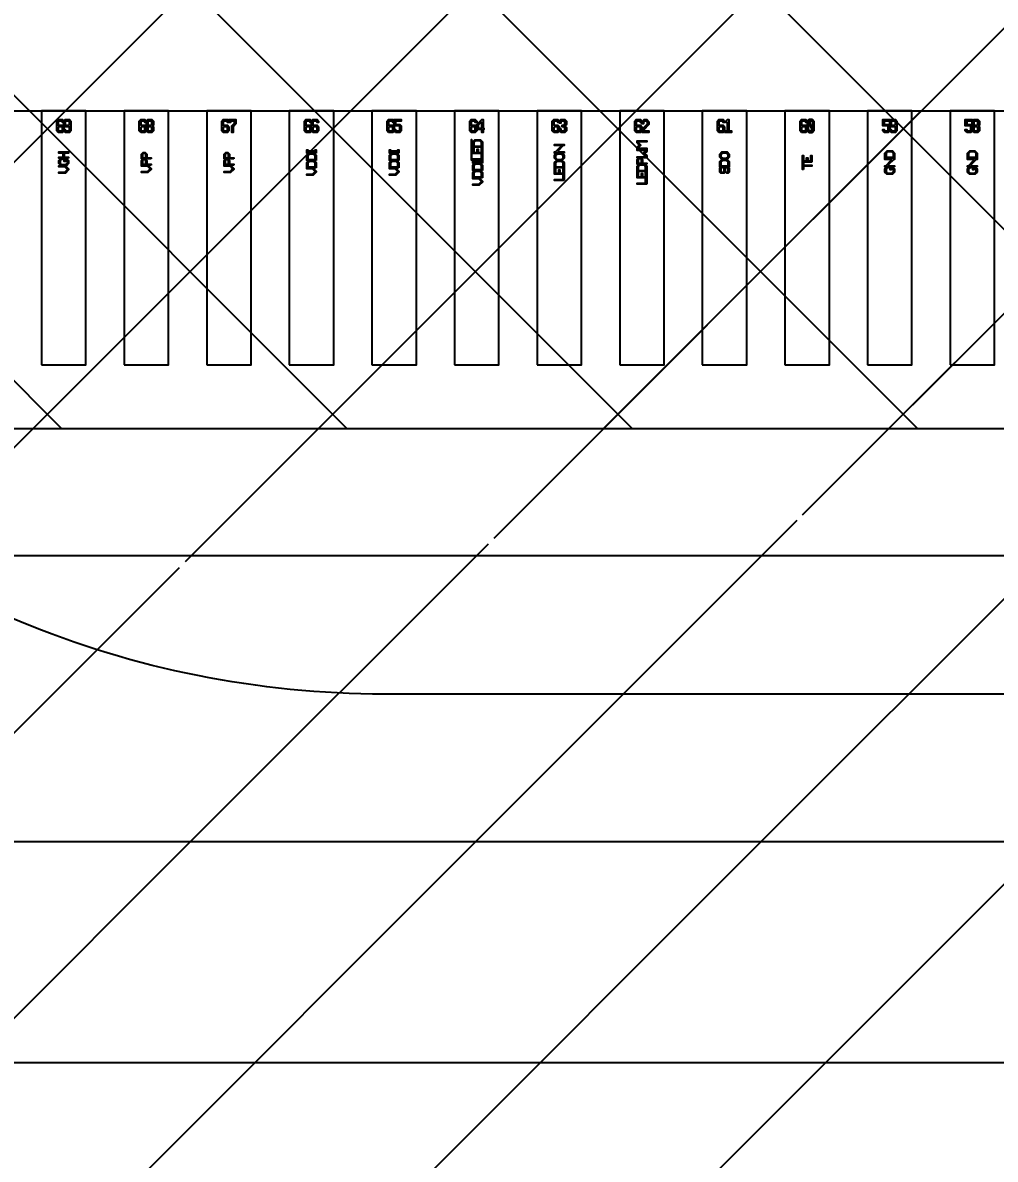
# Model space of a CAD drawing. Header units: inches. Extents: x 4290 to 4597, y -1782 to -1574.
# Drawn here: x 4379.317 to 4380.848, y -1674.746 to -1672.957 of the extents above; entities that cross this region are included whole.
import ezdxf

# ---------------------------------------------------------------- set-up
doc = ezdxf.new("R2010")
doc.units = ezdxf.units.IN
doc.header["$LTSCALE"] = 0.2
doc.header["$MEASUREMENT"] = 0
doc.layers.add('dim', color=82, linetype='Continuous', lineweight=9)
for name, color, linetype in [('DWG', 7, 'Continuous'), ('FPC', 5, 'Continuous'), ('LAYOUT.drawing', 7, 'Continuous'), ('OUTLINE.drawing', 5, 'Continuous')]:
    doc.layers.add(name, color=color, linetype=linetype)
doc.styles.add('宋体', font='')
doc.styles.add('样式 1', font='', dxfattribs={"width": 0.75})
doc.styles.get('宋体').set_extended_font_data('SimSun')
doc.styles.get('样式 1').set_extended_font_data('SimSun')
doc.dimstyles.new('ISO-25$0', dxfattribs={"dimscale": 0, "dimtxt": 1, "dimasz": 0.6, "dimexe": 0.5, "dimexo": 0.3, "dimgap": 0.2, "dimtad": 1, "dimrnd": 0.0005, "dimdsep": 46, "dimtxsty": '样式 1', "dimcen": 2.5, "dimclrd": 3, "dimclre": 3, "dimclrt": 3, "dimazin": 0, "dimtfac": 1, "dimtmove": 0, "dimatfit": 3, "dimfxl": 1, "dimlwd": 9, "dimlwe": 9, "dimarcsym": 0})
doc.dimstyles.new('STANDARD$0', dxfattribs={"dimtxt": 2, "dimasz": 2, "dimexe": 0.2, "dimexo": 0.2, "dimgap": 1, "dimtad": 1, "dimdec": 1, "dimzin": 0, "dimdsep": 46, "dimtxsty": 'Standard', "dimcen": 0, "dimclrd": 256, "dimclre": 256, "dimclrt": 7, "dimadec": 0, "dimazin": 0, "dimtfac": 1, "dimtdec": 1, "dimtofl": 0, "dimtmove": 0, "dimatfit": 0, "dimfxl": 1, "dimtolj": 1, "dimtzin": 0, "dimarcsym": 0})
pattern_1 = [(45, (3053.4208, -2100.58467), (-0.2245064, 0.2245064), [])]

# ---------------------------------------------------------------- blocks, each defined once
blk = doc.blocks.new('*D54')
at = {"layer": 'Defpoints', "color": 0, "transparency": 16777216}
for p in [(4361.4878, -1633.5805), (4387.1421, -1633.5805), (4384.0112, -1676.2605)]:
    blk.add_point(p, dxfattribs=at)
at = {"layer": 'dim', "color": 7, "lineweight": -2, "transparency": 16777216}
for p, q in [((4386.9921, -1633.5805), (4361.4878, -1633.5805)), ((4361.4878, -1674.9605), (4361.4878, -1634.8805)), ((4383.8612, -1676.2605), (4361.4878, -1676.2605))]:
    blk.add_line(p, q, dxfattribs=at)
at = {"layer": 'dim', "color": 7, "transparency": 16777216}
for points in [[(4361.2711, -1634.8805), (4361.7045, -1634.8805), (4361.4878, -1633.5805)], [(4361.2711, -1674.9605), (4361.7045, -1674.9605), (4361.4878, -1676.2605)]]:
    blk.add_solid(points, dxfattribs=at)
at = {"layer": 'dim', "color": 7, "transparency": 16777216, "insert": (4360.5842, -1654.9205), "char_height": 1.3, "attachment_point": 5, "rotation": 90, "style": '宋体'}
blk.add_mtext('\\A1;LENS OD 42.68', dxfattribs=at)
blk = doc.blocks.new('*D58')
at = {"layer": 'Defpoints', "color": 0, "transparency": 16777216}
for p in [(4371.3567, -1656.5888), (4382.4042, -1687.0106), (4371.3567, -1693.1817)]:
    blk.add_point(p, dxfattribs=at)
at = {"layer": 'dim', "color": 3, "lineweight": 9, "transparency": 16777216}
for p, q in [((4371.3567, -1656.8888), (4371.3567, -1693.6817)), ((4382.4042, -1687.3106), (4382.4042, -1693.6817)), ((4381.8042, -1693.1817), (4371.9567, -1693.1817))]:
    blk.add_line(p, q, dxfattribs=at)
at = {"layer": 'dim', "color": 3, "transparency": 16777216}
for points in [[(4371.9567, -1693.0817), (4371.9567, -1693.2817), (4371.3567, -1693.1817)], [(4381.8042, -1693.0817), (4381.8042, -1693.2817), (4382.4042, -1693.1817)]]:
    blk.add_solid(points, dxfattribs=at)
at = {"layer": 'dim', "color": 3, "transparency": 16777216, "insert": (4376.8804, -1692.4426), "char_height": 1, "attachment_point": 5, "style": '样式 1'}
blk.add_mtext('11.05±0.5', dxfattribs=at)
blk = doc.blocks.new('fpc_pad')
at = {"layer": 'OUTLINE.drawing'}
blk.add_lwpolyline([(-0.035, -0.2), (0.035, -0.2), (0.035, 0.2), (-0.035, 0.2), (-0.035, -0.2)], close=True, dxfattribs=at)
blk = doc.blocks.new('fpc_label')
at = {"layer": 'LAYOUT.drawing'}
for points in [[(-2.80249, 0.05103), (-2.80249, 0.08269), (-2.80399, 0.08269), (-2.80399, 0.05103), (-2.80249, 0.05103)], [(-2.78599, 0.07104), (-2.80099, 0.07104), (-2.80099, 0.07937), (-2.79766, 0.0827), (-2.78932, 0.0827), (-2.78599, 0.07937), (-2.78599, 0.07271), (-2.78766, 0.07271), (-2.78766, 0.07854), (-2.79016, 0.08103), (-2.79682, 0.08103), (-2.79933, 0.07854), (-2.79933, 0.07271), (-2.78599, 0.07271), (-2.78599, 0.07104)], [(-2.65749, 0.06187), (-2.67249, 0.06187), (-2.67249, 0.06354), (-2.67125, 0.06354), (-2.66249, 0.07228), (-2.66249, 0.07354), (-2.67249, 0.07354), (-2.67249, 0.07521), (-2.65749, 0.07521), (-2.65749, 0.07354), (-2.65874, 0.07354), (-2.66708, 0.0652), (-2.66708, 0.06354), (-2.65749, 0.06354), (-2.65749, 0.06187)], [(-2.52749, 0.06772), (-2.54249, 0.06772), (-2.54249, 0.07105), (-2.53916, 0.07438), (-2.54249, 0.07772), (-2.54249, 0.08105), (-2.52749, 0.08105), (-2.52749, 0.07939), (-2.54083, 0.07939), (-2.54083, 0.07855), (-2.53666, 0.07438), (-2.54083, 0.07022), (-2.54083, 0.06938), (-2.52749, 0.06938), (-2.52749, 0.06772)], [(-3.43749, 0.05353), (-3.45249, 0.05353), (-3.45249, 0.0552), (-3.44583, 0.0552), (-3.44583, 0.06187), (-3.45249, 0.06187), (-3.45249, 0.06354), (-3.43749, 0.06354), (-3.43749, 0.06187), (-3.44415, 0.06187), (-3.44415, 0.0552), (-3.43749, 0.0552), (-3.43749, 0.05353)], [(-3.30749, 0.05271), (-3.32249, 0.05271), (-3.32249, 0.06021), (-3.31999, 0.06272), (-3.31832, 0.06272), (-3.31832, 0.06105), (-3.31958, 0.06105), (-3.32083, 0.05979), (-3.32083, 0.05438), (-3.31583, 0.05438), (-3.31583, 0.05979), (-3.31708, 0.06105), (-3.31832, 0.06105), (-3.31832, 0.06272), (-3.31666, 0.06272), (-3.31415, 0.06021), (-3.31415, 0.05438), (-3.30749, 0.05438), (-3.30749, 0.05271)], [(-3.17749, 0.05271), (-3.19249, 0.05271), (-3.19249, 0.06021), (-3.18999, 0.06272), (-3.18832, 0.06272), (-3.18832, 0.06105), (-3.18958, 0.06105), (-3.19083, 0.05979), (-3.19083, 0.05438), (-3.18583, 0.05438), (-3.18583, 0.05979), (-3.18708, 0.06105), (-3.18832, 0.06105), (-3.18832, 0.06272), (-3.18666, 0.06272), (-3.18415, 0.06021), (-3.18415, 0.05438), (-3.17749, 0.05438), (-3.17749, 0.05271)], [(-3.04749, 0.06187), (-3.04916, 0.06187), (-3.04916, 0.06353), (-3.06083, 0.06353), (-3.06083, 0.06187), (-3.06249, 0.06187), (-3.06249, 0.06686), (-3.06083, 0.06686), (-3.06083, 0.0652), (-3.04916, 0.0652), (-3.04916, 0.06686), (-3.04749, 0.06686), (-3.04749, 0.06187)], [(-3.04749, 0.05021), (-3.06249, 0.05021), (-3.06249, 0.05854), (-3.05916, 0.06187), (-3.05082, 0.06187), (-3.04749, 0.05854), (-3.04749, 0.05188), (-3.04916, 0.05188), (-3.04916, 0.05771), (-3.05166, 0.0602), (-3.05832, 0.0602), (-3.06083, 0.05771), (-3.06083, 0.05188), (-3.04749, 0.05188), (-3.04749, 0.05021)], [(-2.91749, 0.06187), (-2.91916, 0.06187), (-2.91916, 0.06353), (-2.93083, 0.06353), (-2.93083, 0.06187), (-2.93249, 0.06187), (-2.93249, 0.06686), (-2.93083, 0.06686), (-2.93083, 0.0652), (-2.91916, 0.0652), (-2.91916, 0.06686), (-2.91749, 0.06686), (-2.91749, 0.06187)], [(-2.91749, 0.05021), (-2.93249, 0.05021), (-2.93249, 0.05854), (-2.92916, 0.06187), (-2.92082, 0.06187), (-2.91749, 0.05854), (-2.91749, 0.05188), (-2.91916, 0.05188), (-2.91916, 0.05771), (-2.92166, 0.0602), (-2.92832, 0.0602), (-2.93083, 0.05771), (-2.93083, 0.05188), (-2.91749, 0.05188), (-2.91749, 0.05021)], [(-2.78599, 0.06104), (-2.80099, 0.06104), (-2.80099, 0.07104), (-2.79933, 0.07104), (-2.79933, 0.0627), (-2.79433, 0.0627), (-2.79433, 0.06771), (-2.79265, 0.06771), (-2.79265, 0.0627), (-2.78766, 0.0627), (-2.78766, 0.07104), (-2.78599, 0.07104), (-2.78599, 0.06104)], [(-2.78599, 0.05103), (-2.80099, 0.05103), (-2.80099, 0.0527), (-2.78766, 0.0527), (-2.78766, 0.06104), (-2.78599, 0.06104), (-2.78599, 0.05103)], [(-2.65749, 0.05355), (-2.66082, 0.05022), (-2.66583, 0.05022), (-2.66583, 0.05188), (-2.66166, 0.05188), (-2.65916, 0.05437), (-2.65916, 0.05772), (-2.66166, 0.06021), (-2.66832, 0.06021), (-2.67083, 0.05772), (-2.67083, 0.05437), (-2.66832, 0.05188), (-2.66583, 0.05188), (-2.66583, 0.05022), (-2.66916, 0.05022), (-2.67249, 0.05355), (-2.67249, 0.05854), (-2.66916, 0.06187), (-2.66082, 0.06187), (-2.65749, 0.05854), (-2.65749, 0.05355)], [(-2.52749, 0.05438), (-2.54249, 0.05438), (-2.54249, 0.05605), (-2.52916, 0.05605), (-2.52916, 0.05689), (-2.53333, 0.06104), (-2.52916, 0.06521), (-2.52916, 0.06605), (-2.54249, 0.06605), (-2.54249, 0.06772), (-2.52749, 0.06772), (-2.52749, 0.06439), (-2.53082, 0.06104), (-2.52749, 0.05771), (-2.52749, 0.05438)], [(-2.52749, 0.04438), (-2.54249, 0.04438), (-2.54249, 0.05188), (-2.53999, 0.05438), (-2.53832, 0.05438), (-2.53832, 0.05272), (-2.53958, 0.05272), (-2.54083, 0.05146), (-2.54083, 0.04604), (-2.53583, 0.04604), (-2.53583, 0.05146), (-2.53708, 0.05272), (-2.53832, 0.05272), (-2.53832, 0.05438), (-2.53666, 0.05438), (-2.53415, 0.05188), (-2.53415, 0.04604), (-2.52749, 0.04604), (-2.52749, 0.04438)], [(-2.39749, 0.05521), (-2.40082, 0.05188), (-2.40583, 0.05188), (-2.40583, 0.05355), (-2.40166, 0.05355), (-2.39916, 0.05604), (-2.39916, 0.05938), (-2.40166, 0.06187), (-2.40832, 0.06187), (-2.41083, 0.05938), (-2.41083, 0.05604), (-2.40832, 0.05355), (-2.40583, 0.05355), (-2.40583, 0.05188), (-2.40916, 0.05188), (-2.41249, 0.05521), (-2.41249, 0.06021), (-2.40916, 0.06354), (-2.40082, 0.06354), (-2.39749, 0.06021), (-2.39749, 0.05521)], [(-2.26749, 0.04771), (-2.28249, 0.04771), (-2.28249, 0.05771), (-2.28083, 0.05771), (-2.28083, 0.04937), (-2.27583, 0.04937), (-2.27583, 0.05438), (-2.27415, 0.05438), (-2.27415, 0.04937), (-2.26916, 0.04937), (-2.26916, 0.05771), (-2.26749, 0.05771), (-2.26749, 0.04771)], [(-2.13749, 0.05355), (-2.15249, 0.05355), (-2.15249, 0.06188), (-2.14916, 0.06521), (-2.14082, 0.06521), (-2.13749, 0.06188), (-2.13749, 0.05522), (-2.13916, 0.05522), (-2.13916, 0.06105), (-2.14166, 0.06354), (-2.14832, 0.06354), (-2.15083, 0.06105), (-2.15083, 0.05522), (-2.13749, 0.05522), (-2.13749, 0.05355)], [(-2.00749, 0.05355), (-2.02249, 0.05355), (-2.02249, 0.06188), (-2.01916, 0.06521), (-2.01082, 0.06521), (-2.00749, 0.06188), (-2.00749, 0.05522), (-2.00916, 0.05522), (-2.00916, 0.06105), (-2.01166, 0.06354), (-2.01832, 0.06354), (-2.02083, 0.06105), (-2.02083, 0.05522), (-2.00749, 0.05522), (-2.00749, 0.05355)], [(-3.43749, 0.04521), (-3.44082, 0.04188), (-3.44916, 0.04188), (-3.45249, 0.04521), (-3.45249, 0.0502), (-3.44916, 0.05353), (-3.4475, 0.05353), (-3.4475, 0.05187), (-3.44832, 0.05187), (-3.45083, 0.04938), (-3.45083, 0.04603), (-3.44832, 0.04354), (-3.44166, 0.04354), (-3.43916, 0.04603), (-3.43916, 0.04938), (-3.44166, 0.05187), (-3.44249, 0.05187), (-3.44249, 0.04854), (-3.44415, 0.04854), (-3.44415, 0.05353), (-3.44082, 0.05353), (-3.43749, 0.0502), (-3.43749, 0.04521)], [(-3.43749, 0.03522), (-3.44249, 0.03022), (-3.45249, 0.03022), (-3.45249, 0.03189), (-3.44333, 0.03189), (-3.43916, 0.03604), (-3.44333, 0.04021), (-3.45249, 0.04021), (-3.45249, 0.04188), (-3.44249, 0.04188), (-3.43749, 0.03688), (-3.43749, 0.03522)], [(-3.30749, 0.04271), (-3.32249, 0.04271), (-3.32249, 0.05021), (-3.31999, 0.05271), (-3.31832, 0.05271), (-3.31832, 0.05105), (-3.31958, 0.05105), (-3.32083, 0.04979), (-3.32083, 0.04437), (-3.31583, 0.04437), (-3.31583, 0.04979), (-3.31708, 0.05105), (-3.31832, 0.05105), (-3.31832, 0.05271), (-3.31666, 0.05271), (-3.31415, 0.05021), (-3.31415, 0.04437), (-3.30749, 0.04437), (-3.30749, 0.04271)], [(-3.30749, 0.03605), (-3.31249, 0.03105), (-3.32249, 0.03105), (-3.32249, 0.03272), (-3.31333, 0.03272), (-3.30916, 0.03687), (-3.31333, 0.04104), (-3.32249, 0.04104), (-3.32249, 0.04271), (-3.31249, 0.04271), (-3.30749, 0.03771), (-3.30749, 0.03605)], [(-3.17749, 0.04271), (-3.19249, 0.04271), (-3.19249, 0.05021), (-3.18999, 0.05271), (-3.18832, 0.05271), (-3.18832, 0.05105), (-3.18958, 0.05105), (-3.19083, 0.04979), (-3.19083, 0.04437), (-3.18583, 0.04437), (-3.18583, 0.04979), (-3.18708, 0.05105), (-3.18832, 0.05105), (-3.18832, 0.05271), (-3.18666, 0.05271), (-3.18415, 0.05021), (-3.18415, 0.04437), (-3.17749, 0.04437), (-3.17749, 0.04271)], [(-3.17749, 0.03605), (-3.18249, 0.03105), (-3.19249, 0.03105), (-3.19249, 0.03272), (-3.18333, 0.03272), (-3.17916, 0.03687), (-3.18333, 0.04104), (-3.19249, 0.04104), (-3.19249, 0.04271), (-3.18249, 0.04271), (-3.17749, 0.03771), (-3.17749, 0.03605)], [(-3.04749, 0.03856), (-3.06249, 0.03856), (-3.06249, 0.04688), (-3.05916, 0.05021), (-3.05082, 0.05021), (-3.04749, 0.04688), (-3.04749, 0.04022), (-3.04916, 0.04022), (-3.04916, 0.04606), (-3.05166, 0.04855), (-3.05832, 0.04855), (-3.06083, 0.04606), (-3.06083, 0.04022), (-3.04749, 0.04022), (-3.04749, 0.03856)], [(-3.04749, 0.0319), (-3.05249, 0.0269), (-3.06249, 0.0269), (-3.06249, 0.02857), (-3.05333, 0.02857), (-3.04916, 0.03272), (-3.05333, 0.03689), (-3.06249, 0.03689), (-3.06249, 0.03856), (-3.05249, 0.03856), (-3.04749, 0.03356), (-3.04749, 0.0319)], [(-2.91749, 0.03856), (-2.93249, 0.03856), (-2.93249, 0.04688), (-2.92916, 0.05021), (-2.92082, 0.05021), (-2.91749, 0.04688), (-2.91749, 0.04022), (-2.91916, 0.04022), (-2.91916, 0.04606), (-2.92166, 0.04855), (-2.92832, 0.04855), (-2.93083, 0.04606), (-2.93083, 0.04022), (-2.91749, 0.04022), (-2.91749, 0.03856)], [(-2.91749, 0.0319), (-2.92249, 0.0269), (-2.93249, 0.0269), (-2.93249, 0.02857), (-2.92333, 0.02857), (-2.91916, 0.03272), (-2.92333, 0.03689), (-2.93249, 0.03689), (-2.93249, 0.03856), (-2.92249, 0.03856), (-2.91749, 0.03356), (-2.91749, 0.0319)], [(-2.78599, 0.04604), (-2.78766, 0.04604), (-2.78766, 0.0477), (-2.79933, 0.0477), (-2.79933, 0.04604), (-2.80099, 0.04604), (-2.80099, 0.05103), (-2.79933, 0.05103), (-2.79933, 0.04937), (-2.78766, 0.04937), (-2.78766, 0.05103), (-2.78599, 0.05103), (-2.78599, 0.04604)], [(-2.78599, 0.03438), (-2.80099, 0.03438), (-2.80099, 0.04271), (-2.79766, 0.04604), (-2.78932, 0.04604), (-2.78599, 0.04271), (-2.78599, 0.03605), (-2.78766, 0.03605), (-2.78766, 0.04188), (-2.79016, 0.04437), (-2.79682, 0.04437), (-2.79933, 0.04188), (-2.79933, 0.03605), (-2.78599, 0.03605), (-2.78599, 0.03438)], [(-2.65749, 0.03856), (-2.67249, 0.03856), (-2.67249, 0.04689), (-2.66916, 0.05022), (-2.66082, 0.05022), (-2.65749, 0.04689), (-2.65749, 0.04023), (-2.65916, 0.04023), (-2.65916, 0.04606), (-2.66166, 0.04855), (-2.66832, 0.04855), (-2.67083, 0.04606), (-2.67083, 0.04023), (-2.65749, 0.04023), (-2.65749, 0.03856)], [(-2.65749, 0.02856), (-2.67249, 0.02856), (-2.67249, 0.03856), (-2.67083, 0.03856), (-2.67083, 0.03022), (-2.66583, 0.03022), (-2.66583, 0.03523), (-2.66415, 0.03523), (-2.66415, 0.03022), (-2.65916, 0.03022), (-2.65916, 0.03856), (-2.65749, 0.03856), (-2.65749, 0.02856)], [(-2.52749, 0.03272), (-2.54249, 0.03272), (-2.54249, 0.04105), (-2.53916, 0.04438), (-2.53082, 0.04438), (-2.52749, 0.04105), (-2.52749, 0.03439), (-2.52916, 0.03439), (-2.52916, 0.04022), (-2.53166, 0.04271), (-2.53832, 0.04271), (-2.54083, 0.04022), (-2.54083, 0.03439), (-2.52749, 0.03439), (-2.52749, 0.03272)], [(-2.39749, 0.04023), (-2.41249, 0.04023), (-2.41249, 0.04855), (-2.40916, 0.05188), (-2.40082, 0.05188), (-2.39749, 0.04855), (-2.39749, 0.04189), (-2.39916, 0.04189), (-2.39916, 0.04773), (-2.40166, 0.05022), (-2.40832, 0.05022), (-2.41083, 0.04773), (-2.41083, 0.04189), (-2.39749, 0.04189), (-2.39749, 0.04023)], [(-2.39749, 0.03189), (-2.39916, 0.03022), (-2.40124, 0.03022), (-2.40124, 0.03189), (-2.4, 0.03189), (-2.39916, 0.03273), (-2.39916, 0.03772), (-2.4, 0.03856), (-2.40333, 0.03856), (-2.40415, 0.03772), (-2.40415, 0.03189), (-2.40583, 0.03022), (-2.41083, 0.03022), (-2.41249, 0.03189), (-2.41249, 0.03856), (-2.41083, 0.04023), (-2.40874, 0.04023), (-2.40874, 0.03856), (-2.40999, 0.03856), (-2.41083, 0.03772), (-2.41083, 0.03273), (-2.40999, 0.03189), (-2.40666, 0.03189), (-2.40583, 0.03273), (-2.40583, 0.03856), (-2.40415, 0.04023), (-2.39916, 0.04023), (-2.39749, 0.03856), (-2.39749, 0.03189)], [(-2.28083, 0.03605), (-2.28249, 0.03605), (-2.28249, 0.04771), (-2.28083, 0.04771), (-2.28083, 0.04271), (-2.26749, 0.04271), (-2.26749, 0.04105), (-2.28083, 0.04105), (-2.28083, 0.03605)], [(-2.13749, 0.04022), (-2.15249, 0.04022), (-2.15249, 0.04188), (-2.15125, 0.04188), (-2.14249, 0.05063), (-2.14249, 0.05189), (-2.15249, 0.05189), (-2.15249, 0.05355), (-2.13749, 0.05355), (-2.13749, 0.05189), (-2.13874, 0.05189), (-2.14708, 0.04355), (-2.14708, 0.04188), (-2.13749, 0.04188), (-2.13749, 0.04022)], [(-2.13749, 0.03189), (-2.14082, 0.02856), (-2.14916, 0.02856), (-2.15249, 0.03189), (-2.15249, 0.03689), (-2.14916, 0.04022), (-2.1475, 0.04022), (-2.1475, 0.03855), (-2.14832, 0.03855), (-2.15083, 0.03606), (-2.15083, 0.03272), (-2.14832, 0.03023), (-2.14166, 0.03023), (-2.13916, 0.03272), (-2.13916, 0.03606), (-2.14166, 0.03855), (-2.14249, 0.03855), (-2.14249, 0.03522), (-2.14415, 0.03522), (-2.14415, 0.04022), (-2.14082, 0.04022), (-2.13749, 0.03689), (-2.13749, 0.03189)], [(-2.00749, 0.04022), (-2.02249, 0.04022), (-2.02249, 0.04188), (-2.02125, 0.04188), (-2.01249, 0.05063), (-2.01249, 0.05189), (-2.02249, 0.05189), (-2.02249, 0.05355), (-2.00749, 0.05355), (-2.00749, 0.05189), (-2.00874, 0.05189), (-2.01708, 0.04355), (-2.01708, 0.04188), (-2.00749, 0.04188), (-2.00749, 0.04022)], [(-2.00749, 0.03189), (-2.01082, 0.02856), (-2.01916, 0.02856), (-2.02249, 0.03189), (-2.02249, 0.03689), (-2.01916, 0.04022), (-2.0175, 0.04022), (-2.0175, 0.03855), (-2.01832, 0.03855), (-2.02083, 0.03606), (-2.02083, 0.03272), (-2.01832, 0.03023), (-2.01166, 0.03023), (-2.00916, 0.03272), (-2.00916, 0.03606), (-2.01166, 0.03855), (-2.01249, 0.03855), (-2.01249, 0.03522), (-2.01415, 0.03522), (-2.01415, 0.04022), (-2.01082, 0.04022), (-2.00749, 0.03689), (-2.00749, 0.03189)], [(-2.78599, 0.02273), (-2.80099, 0.02273), (-2.80099, 0.03105), (-2.79766, 0.03438), (-2.78932, 0.03438), (-2.78599, 0.03105), (-2.78599, 0.02439), (-2.78766, 0.02439), (-2.78766, 0.03023), (-2.79016, 0.03272), (-2.79682, 0.03272), (-2.79933, 0.03023), (-2.79933, 0.02439), (-2.78599, 0.02439), (-2.78599, 0.02273)], [(-2.78599, 0.01607), (-2.79099, 0.01107), (-2.80099, 0.01107), (-2.80099, 0.01274), (-2.79183, 0.01274), (-2.78766, 0.01689), (-2.79183, 0.02106), (-2.80099, 0.02106), (-2.80099, 0.02273), (-2.79099, 0.02273), (-2.78599, 0.01773), (-2.78599, 0.01607)], [(-2.65749, 0.01855), (-2.67249, 0.01855), (-2.67249, 0.02022), (-2.65916, 0.02022), (-2.65916, 0.02856), (-2.65749, 0.02856), (-2.65749, 0.01855)], [(-2.52749, 0.02272), (-2.54249, 0.02272), (-2.54249, 0.03272), (-2.54083, 0.03272), (-2.54083, 0.02438), (-2.53583, 0.02438), (-2.53583, 0.02939), (-2.53415, 0.02939), (-2.53415, 0.02438), (-2.52916, 0.02438), (-2.52916, 0.03272), (-2.52749, 0.03272), (-2.52749, 0.02272)], [(-2.52749, 0.01271), (-2.54249, 0.01271), (-2.54249, 0.01438), (-2.52916, 0.01438), (-2.52916, 0.02272), (-2.52749, 0.02272), (-2.52749, 0.01271)]]:
    blk.add_lwpolyline(points, close=True, dxfattribs=at)
blk = doc.blocks.new('fpc_label_num')
at = {"layer": 'LAYOUT.drawing'}
for points in [[(-3.45108, -0.00283), (-3.4533, -0.00061), (-3.4533, 0.01495), (-3.45108, 0.01717), (-3.44442, 0.01717), (-3.4422, 0.01495), (-3.4422, 0.01273), (-3.44442, 0.01273), (-3.44442, 0.01383), (-3.44552, 0.01495), (-3.44998, 0.01495), (-3.45108, 0.01383), (-3.45108, 0.00829), (-3.44442, 0.00829), (-3.4422, 0.00605), (-3.4422, 0.00273), (-3.44442, 0.00273), (-3.44442, 0.00495), (-3.44552, 0.00605), (-3.44998, 0.00605), (-3.45108, 0.00495), (-3.45108, 0.00051), (-3.44998, -0.00061), (-3.44552, -0.00061), (-3.44442, 0.00051), (-3.44442, 0.00273), (-3.4422, 0.00273), (-3.4422, -0.00061), (-3.44442, -0.00283), (-3.45108, -0.00283)], [(-3.43998, -0.00283), (-3.4422, -0.00061), (-3.4422, 0.00161), (-3.43998, 0.00161), (-3.43998, 0.00051), (-3.43888, -0.00061), (-3.43442, -0.00061), (-3.43332, 0.00051), (-3.43332, 0.00605), (-3.43998, 0.00605), (-3.4422, 0.00829), (-3.4422, 0.01273), (-3.43998, 0.01273), (-3.43998, 0.00939), (-3.43888, 0.00829), (-3.43442, 0.00829), (-3.43332, 0.00939), (-3.43332, 0.01383), (-3.43442, 0.01495), (-3.43888, 0.01495), (-3.43998, 0.01383), (-3.43998, 0.01273), (-3.4422, 0.01273), (-3.4422, 0.01495), (-3.43998, 0.01717), (-3.43332, 0.01717), (-3.4311, 0.01495), (-3.4311, -0.00061), (-3.43332, -0.00283), (-3.43998, -0.00283)], [(-3.32108, -0.00283), (-3.3233, -0.00061), (-3.3233, 0.01495), (-3.32108, 0.01717), (-3.31442, 0.01717), (-3.3122, 0.01495), (-3.3122, 0.01273), (-3.31442, 0.01273), (-3.31442, 0.01383), (-3.31552, 0.01495), (-3.31998, 0.01495), (-3.32108, 0.01383), (-3.32108, 0.00829), (-3.31442, 0.00829), (-3.3122, 0.00605), (-3.3122, 0.00273), (-3.31442, 0.00273), (-3.31442, 0.00495), (-3.31552, 0.00605), (-3.31998, 0.00605), (-3.32108, 0.00495), (-3.32108, 0.00051), (-3.31998, -0.00061), (-3.31552, -0.00061), (-3.31442, 0.00051), (-3.31442, 0.00273), (-3.3122, 0.00273), (-3.3122, -0.00061), (-3.31442, -0.00283), (-3.32108, -0.00283)], [(-3.30998, -0.00283), (-3.3122, -0.00061), (-3.3122, 0.00605), (-3.3111, 0.00717), (-3.3122, 0.00829), (-3.3122, 0.01495), (-3.30998, 0.01717), (-3.30332, 0.01717), (-3.3011, 0.01495), (-3.3011, 0.01161), (-3.30332, 0.01161), (-3.30332, 0.01383), (-3.30442, 0.01495), (-3.30888, 0.01495), (-3.30998, 0.01383), (-3.30998, 0.00939), (-3.30888, 0.00829), (-3.30442, 0.00829), (-3.30332, 0.00939), (-3.30332, 0.01161), (-3.3011, 0.01161), (-3.3011, 0.00829), (-3.3022, 0.00717), (-3.3011, 0.00605), (-3.3011, 0.00273), (-3.30332, 0.00273), (-3.30332, 0.00495), (-3.30442, 0.00605), (-3.30888, 0.00605), (-3.30998, 0.00495), (-3.30998, 0.00051), (-3.30888, -0.00061), (-3.30442, -0.00061), (-3.30332, 0.00051), (-3.30332, 0.00273), (-3.3011, 0.00273), (-3.3011, -0.00061), (-3.30332, -0.00283), (-3.30998, -0.00283)], [(-3.19108, -0.00283), (-3.1933, -0.00061), (-3.1933, 0.01495), (-3.19108, 0.01717), (-3.18442, 0.01717), (-3.1822, 0.01495), (-3.1822, 0.01273), (-3.18442, 0.01273), (-3.18442, 0.01383), (-3.18552, 0.01495), (-3.18998, 0.01495), (-3.19108, 0.01383), (-3.19108, 0.00829), (-3.18442, 0.00829), (-3.1822, 0.00605), (-3.1822, 0.00273), (-3.18442, 0.00273), (-3.18442, 0.00495), (-3.18552, 0.00605), (-3.18998, 0.00605), (-3.19108, 0.00495), (-3.19108, 0.00051), (-3.18998, -0.00061), (-3.18552, -0.00061), (-3.18442, 0.00051), (-3.18442, 0.00273), (-3.1822, 0.00273), (-3.1822, -0.00061), (-3.18442, -0.00283), (-3.19108, -0.00283)], [(-3.1822, 0.01273), (-3.1822, 0.01717), (-3.1711, 0.01717), (-3.1711, 0.01051), (-3.17554, 0.00605), (-3.17554, -0.00283), (-3.17776, -0.00283), (-3.17776, 0.00717), (-3.17332, 0.01161), (-3.17332, 0.01495), (-3.17998, 0.01495), (-3.17998, 0.01273), (-3.1822, 0.01273)], [(-3.06108, -0.00283), (-3.0633, -0.00061), (-3.0633, 0.01495), (-3.06108, 0.01717), (-3.05442, 0.01717), (-3.0522, 0.01495), (-3.0522, 0.01273), (-3.05442, 0.01273), (-3.05442, 0.01383), (-3.05552, 0.01495), (-3.05998, 0.01495), (-3.06108, 0.01383), (-3.06108, 0.00829), (-3.05442, 0.00829), (-3.0522, 0.00605), (-3.0522, 0.00273), (-3.05442, 0.00273), (-3.05442, 0.00495), (-3.05552, 0.00605), (-3.05998, 0.00605), (-3.06108, 0.00495), (-3.06108, 0.00051), (-3.05998, -0.00061), (-3.05552, -0.00061), (-3.05442, 0.00051), (-3.05442, 0.00273), (-3.0522, 0.00273), (-3.0522, -0.00061), (-3.05442, -0.00283), (-3.06108, -0.00283)], [(-3.04998, -0.00283), (-3.0522, -0.00061), (-3.0522, 0.01495), (-3.04998, 0.01717), (-3.04332, 0.01717), (-3.0411, 0.01495), (-3.0411, 0.01273), (-3.04332, 0.01273), (-3.04332, 0.01383), (-3.04442, 0.01495), (-3.04888, 0.01495), (-3.04998, 0.01383), (-3.04998, 0.00829), (-3.04332, 0.00829), (-3.0411, 0.00605), (-3.0411, 0.00273), (-3.04332, 0.00273), (-3.04332, 0.00495), (-3.04442, 0.00605), (-3.04888, 0.00605), (-3.04998, 0.00495), (-3.04998, 0.00051), (-3.04888, -0.00061), (-3.04442, -0.00061), (-3.04332, 0.00051), (-3.04332, 0.00273), (-3.0411, 0.00273), (-3.0411, -0.00061), (-3.04332, -0.00283), (-3.04998, -0.00283)], [(-2.93108, -0.00283), (-2.9333, -0.00061), (-2.9333, 0.01495), (-2.93108, 0.01717), (-2.92442, 0.01717), (-2.9222, 0.01495), (-2.9222, 0.01273), (-2.92442, 0.01273), (-2.92442, 0.01383), (-2.92552, 0.01495), (-2.92998, 0.01495), (-2.93108, 0.01383), (-2.93108, 0.00829), (-2.92442, 0.00829), (-2.9222, 0.00605), (-2.9222, 0.00273), (-2.92442, 0.00273), (-2.92442, 0.00495), (-2.92552, 0.00605), (-2.92998, 0.00605), (-2.93108, 0.00495), (-2.93108, 0.00051), (-2.92998, -0.00061), (-2.92552, -0.00061), (-2.92442, 0.00051), (-2.92442, 0.00273), (-2.9222, 0.00273), (-2.9222, -0.00061), (-2.92442, -0.00283), (-2.93108, -0.00283)], [(-2.91998, -0.00283), (-2.9222, -0.00061), (-2.9222, 0.00161), (-2.91998, 0.00161), (-2.91998, 0.00051), (-2.91888, -0.00061), (-2.91442, -0.00061), (-2.91332, 0.00051), (-2.91332, 0.00605), (-2.91442, 0.00717), (-2.9222, 0.00717), (-2.9222, 0.01717), (-2.9111, 0.01717), (-2.9111, 0.01495), (-2.91998, 0.01495), (-2.91998, 0.00939), (-2.91332, 0.00939), (-2.9111, 0.00717), (-2.9111, -0.00061), (-2.91332, -0.00283), (-2.91998, -0.00283)], [(-2.80108, -0.00283), (-2.8033, -0.00061), (-2.8033, 0.01495), (-2.80108, 0.01717), (-2.79442, 0.01717), (-2.7922, 0.01495), (-2.7922, 0.01273), (-2.79442, 0.01273), (-2.79442, 0.01383), (-2.79552, 0.01495), (-2.79998, 0.01495), (-2.80108, 0.01383), (-2.80108, 0.00829), (-2.79442, 0.00829), (-2.7922, 0.00605), (-2.7922, 0.00273), (-2.79442, 0.00273), (-2.79442, 0.00495), (-2.79552, 0.00605), (-2.79998, 0.00605), (-2.80108, 0.00495), (-2.80108, 0.00051), (-2.79998, -0.00061), (-2.79552, -0.00061), (-2.79442, 0.00051), (-2.79442, 0.00273), (-2.7922, 0.00273), (-2.7922, -0.00061), (-2.79442, -0.00283), (-2.80108, -0.00283)], [(-2.7922, 0.00161), (-2.7922, 0.00939), (-2.78442, 0.01717), (-2.7822, 0.01717), (-2.7822, 0.00383), (-2.7811, 0.00383), (-2.7811, 0.00161), (-2.7822, 0.00161), (-2.7822, -0.00283), (-2.78442, -0.00283), (-2.78442, 0.00161), (-2.78998, 0.00161), (-2.78998, 0.00383), (-2.78442, 0.00383), (-2.78442, 0.01273), (-2.78554, 0.01273), (-2.78998, 0.00829), (-2.78998, 0.00161), (-2.7922, 0.00161)], [(-2.67108, -0.00283), (-2.6733, -0.00061), (-2.6733, 0.01495), (-2.67108, 0.01717), (-2.66442, 0.01717), (-2.6622, 0.01495), (-2.6622, 0.01273), (-2.66442, 0.01273), (-2.66442, 0.01383), (-2.66552, 0.01495), (-2.66998, 0.01495), (-2.67108, 0.01383), (-2.67108, 0.00829), (-2.66442, 0.00829), (-2.6622, 0.00605), (-2.6622, 0.00273), (-2.66442, 0.00273), (-2.66442, 0.00495), (-2.66552, 0.00605), (-2.66998, 0.00605), (-2.67108, 0.00495), (-2.67108, 0.00051), (-2.66998, -0.00061), (-2.66552, -0.00061), (-2.66442, 0.00051), (-2.66442, 0.00273), (-2.6622, 0.00273), (-2.6622, -0.00061), (-2.66442, -0.00283), (-2.67108, -0.00283)], [(-2.65998, -0.00283), (-2.6622, -0.00061), (-2.6622, 0.00273), (-2.65998, 0.00273), (-2.65998, 0.00051), (-2.65888, -0.00061), (-2.65442, -0.00061), (-2.65332, 0.00051), (-2.65332, 0.00383), (-2.65554, 0.00605), (-2.65776, 0.00605), (-2.65776, 0.00829), (-2.65554, 0.00829), (-2.65332, 0.01051), (-2.65332, 0.01383), (-2.65442, 0.01495), (-2.65888, 0.01495), (-2.65998, 0.01383), (-2.65998, 0.01161), (-2.6622, 0.01161), (-2.6622, 0.01495), (-2.65998, 0.01717), (-2.65332, 0.01717), (-2.6511, 0.01495), (-2.6511, 0.00939), (-2.65332, 0.00717), (-2.6511, 0.00495), (-2.6511, -0.00061), (-2.65332, -0.00283), (-2.65998, -0.00283)], [(-2.54108, -0.00283), (-2.5433, -0.00061), (-2.5433, 0.01495), (-2.54108, 0.01717), (-2.53442, 0.01717), (-2.5322, 0.01495), (-2.5322, 0.01273), (-2.53442, 0.01273), (-2.53442, 0.01383), (-2.53552, 0.01495), (-2.53998, 0.01495), (-2.54108, 0.01383), (-2.54108, 0.00829), (-2.53442, 0.00829), (-2.5322, 0.00605), (-2.5322, 0.00273), (-2.53442, 0.00273), (-2.53442, 0.00495), (-2.53552, 0.00605), (-2.53998, 0.00605), (-2.54108, 0.00495), (-2.54108, 0.00051), (-2.53998, -0.00061), (-2.53552, -0.00061), (-2.53442, 0.00051), (-2.53442, 0.00273), (-2.5322, 0.00273), (-2.5322, -0.00061), (-2.53442, -0.00283), (-2.54108, -0.00283)], [(-2.5322, -0.00283), (-2.5322, 0.00161), (-2.52332, 0.01051), (-2.52332, 0.01273), (-2.52554, 0.01495), (-2.52776, 0.01495), (-2.52998, 0.01273), (-2.52998, 0.01051), (-2.5322, 0.01051), (-2.5322, 0.01383), (-2.52888, 0.01717), (-2.52442, 0.01717), (-2.5211, 0.01383), (-2.5211, 0.00939), (-2.52998, 0.00051), (-2.52998, -0.00061), (-2.5211, -0.00061), (-2.5211, -0.00283), (-2.5322, -0.00283)], [(-2.41108, -0.00283), (-2.4133, -0.00061), (-2.4133, 0.01495), (-2.41108, 0.01717), (-2.40442, 0.01717), (-2.4022, 0.01495), (-2.4022, 0.01273), (-2.40442, 0.01273), (-2.40442, 0.01383), (-2.40552, 0.01495), (-2.40998, 0.01495), (-2.41108, 0.01383), (-2.41108, 0.00829), (-2.40442, 0.00829), (-2.4022, 0.00605), (-2.4022, 0.00273), (-2.40442, 0.00273), (-2.40442, 0.00495), (-2.40552, 0.00605), (-2.40998, 0.00605), (-2.41108, 0.00495), (-2.41108, 0.00051), (-2.40998, -0.00061), (-2.40552, -0.00061), (-2.40442, 0.00051), (-2.40442, 0.00273), (-2.4022, 0.00273), (-2.4022, -0.00061), (-2.40442, -0.00283), (-2.41108, -0.00283)], [(-2.4022, -0.00283), (-2.4022, -0.00061), (-2.39776, -0.00061), (-2.39776, 0.01273), (-2.39998, 0.01273), (-2.39998, 0.01495), (-2.39776, 0.01717), (-2.39554, 0.01717), (-2.39554, -0.00061), (-2.3911, -0.00061), (-2.3911, -0.00283), (-2.4022, -0.00283)], [(-2.28108, -0.00283), (-2.2833, -0.00061), (-2.2833, 0.01495), (-2.28108, 0.01717), (-2.27442, 0.01717), (-2.2722, 0.01495), (-2.2722, 0.01273), (-2.27442, 0.01273), (-2.27442, 0.01383), (-2.27552, 0.01495), (-2.27998, 0.01495), (-2.28108, 0.01383), (-2.28108, 0.00829), (-2.27442, 0.00829), (-2.2722, 0.00605), (-2.2722, 0.00273), (-2.27442, 0.00273), (-2.27442, 0.00495), (-2.27552, 0.00605), (-2.27998, 0.00605), (-2.28108, 0.00495), (-2.28108, 0.00051), (-2.27998, -0.00061), (-2.27552, -0.00061), (-2.27442, 0.00051), (-2.27442, 0.00273), (-2.2722, 0.00273), (-2.2722, -0.00061), (-2.27442, -0.00283), (-2.28108, -0.00283)], [(-2.2722, 0.00051), (-2.26886, -0.00283), (-2.26444, -0.00283), (-2.2611, 0.00051), (-2.2611, 0.01383), (-2.26444, 0.01717), (-2.26664, 0.01717), (-2.26664, 0.01495), (-2.26554, 0.01495), (-2.26332, 0.01273), (-2.26332, 0.00359), (-2.26714, 0.01115), (-2.26714, 0.00627), (-2.2643, 0.00063), (-2.26554, -0.00061), (-2.26776, -0.00061), (-2.26998, 0.00161), (-2.26998, 0.01189), (-2.26714, 0.00627), (-2.26714, 0.01115), (-2.26862, 0.01409), (-2.26776, 0.01495), (-2.26664, 0.01495), (-2.26664, 0.01717), (-2.26886, 0.01717), (-2.2722, 0.01383), (-2.2722, 0.00051)], [(-2.15108, -0.00283), (-2.1533, -0.00061), (-2.1533, 0.00161), (-2.15108, 0.00161), (-2.15108, 0.00051), (-2.14998, -0.00061), (-2.14552, -0.00061), (-2.14442, 0.00051), (-2.14442, 0.00605), (-2.14552, 0.00717), (-2.1533, 0.00717), (-2.1533, 0.01717), (-2.1422, 0.01717), (-2.1422, 0.01495), (-2.15108, 0.01495), (-2.15108, 0.00939), (-2.14442, 0.00939), (-2.1422, 0.00717), (-2.1422, -0.00061), (-2.14442, -0.00283), (-2.15108, -0.00283)], [(-2.13998, -0.00283), (-2.1422, -0.00061), (-2.1422, 0.00161), (-2.13998, 0.00161), (-2.13998, 0.00051), (-2.13888, -0.00061), (-2.13442, -0.00061), (-2.13332, 0.00051), (-2.13332, 0.00605), (-2.13998, 0.00605), (-2.1422, 0.00829), (-2.1422, 0.01273), (-2.13998, 0.01273), (-2.13998, 0.00939), (-2.13888, 0.00829), (-2.13442, 0.00829), (-2.13332, 0.00939), (-2.13332, 0.01383), (-2.13442, 0.01495), (-2.13888, 0.01495), (-2.13998, 0.01383), (-2.13998, 0.01273), (-2.1422, 0.01273), (-2.1422, 0.01495), (-2.13998, 0.01717), (-2.13332, 0.01717), (-2.1311, 0.01495), (-2.1311, -0.00061), (-2.13332, -0.00283), (-2.13998, -0.00283)], [(-2.02108, -0.00283), (-2.0233, -0.00061), (-2.0233, 0.00161), (-2.02108, 0.00161), (-2.02108, 0.00051), (-2.01998, -0.00061), (-2.01552, -0.00061), (-2.01442, 0.00051), (-2.01442, 0.00605), (-2.01552, 0.00717), (-2.0233, 0.00717), (-2.0233, 0.01717), (-2.0122, 0.01717), (-2.0122, 0.01495), (-2.02108, 0.01495), (-2.02108, 0.00939), (-2.01442, 0.00939), (-2.0122, 0.00717), (-2.0122, -0.00061), (-2.01442, -0.00283), (-2.02108, -0.00283)], [(-2.00998, -0.00283), (-2.0122, -0.00061), (-2.0122, 0.00605), (-2.0111, 0.00717), (-2.0122, 0.00829), (-2.0122, 0.01495), (-2.00998, 0.01717), (-2.00332, 0.01717), (-2.0011, 0.01495), (-2.0011, 0.01161), (-2.00332, 0.01161), (-2.00332, 0.01383), (-2.00442, 0.01495), (-2.00888, 0.01495), (-2.00998, 0.01383), (-2.00998, 0.00939), (-2.00888, 0.00829), (-2.00442, 0.00829), (-2.00332, 0.00939), (-2.00332, 0.01161), (-2.0011, 0.01161), (-2.0011, 0.00829), (-2.0022, 0.00717), (-2.0011, 0.00605), (-2.0011, 0.00273), (-2.00332, 0.00273), (-2.00332, 0.00495), (-2.00442, 0.00605), (-2.00888, 0.00605), (-2.00998, 0.00495), (-2.00998, 0.00051), (-2.00888, -0.00061), (-2.00442, -0.00061), (-2.00332, 0.00051), (-2.00332, 0.00273), (-2.0011, 0.00273), (-2.0011, -0.00061), (-2.00332, -0.00283), (-2.00998, -0.00283)]]:
    blk.add_lwpolyline(points, close=True, dxfattribs=at)
blk = doc.blocks.new('fpc')
at = {"row_count": 1, "column_count": 82, "row_spacing": 0.403, "column_spacing": 0.13}
blk.add_blockref('fpc_pad', (0.165, 0.2), dxfattribs=at)
for name, p in [('fpc_label_num', (5.5572, 0.36881)), ('fpc_label', (5.55999, 0.27157))]:
    blk.add_blockref(name, p)

msp = doc.modelspace()

# ---------------------------------------------------------------- hatches: boundary and pattern name
h = msp.add_hatch()
h.set_pattern_fill('ANSI37', color=256, scale=0.1, style=0)
h.set_pattern_definition([(45, (3053.4208, -2100.58467), (-0.2245064, 0.2245064), []), (135, (3053.4208, -2100.58467), (-0.2245064, -0.2245064), [])])
edge = h.paths.add_edge_path()
edge.add_line((4373.2908, -1671.7658), (4392.1025, -1671.7658))
edge.add_arc((4375.952, -1670.7458), 2.85, 200.971, 270)
edge.add_line((4375.952, -1673.5958), (4389.4412, -1673.5958))
edge.add_arc((4389.4412, -1670.7458), 2.85, 270, 339.029)
h = msp.add_hatch()
h.set_pattern_fill('ANSI31', color=30, scale=0.1, style=0)
h.set_pattern_definition(pattern_1)
edge = h.paths.add_edge_path()
edge.add_line((4376.4366, -1673.0958), (4388.9566, -1673.0958))
edge.add_line((4376.4366, -1674.0537), (4376.4366, -1673.0958))
edge.add_arc((4376.6366, -1674.0479), 0.2, 178.3428, 261.6793)
edge.add_line((4378.1366, -1674.2458), (4376.6076, -1674.2458))
edge.add_line((4378.1366, -1674.2458), (4387.6301, -1674.2458))
edge.add_line((4388.7857, -1674.2458), (4387.6301, -1674.2458))
edge.add_arc((4388.7567, -1674.0479), 0.2, 278.3207, 361.6572)
edge.add_line((4388.9566, -1674.0537), (4388.9566, -1673.0958))
h = msp.add_hatch()
h.set_pattern_fill('ANSI31', color=256, scale=0.1, style=0)
h.set_pattern_definition(pattern_1)
edge = h.paths.add_edge_path()
edge.add_line((4378.1366, -1674.2458), (4387.6301, -1674.2458))
edge.add_arc((4387.6301, -1674.7458), 0.5, 90, 180)
edge.add_line((4387.1301, -1674.7458), (4387.1301, -1675.9922))
edge.add_arc((4387.6301, -1675.9922), 0.5, 180, 270)
edge.add_line((4378.1366, -1676.4922), (4386.4904, -1676.4922))
edge.add_arc((4378.1366, -1675.9922), 0.5, 270, 360)
edge.add_line((4378.6366, -1675.9922), (4378.6366, -1674.7458))
edge.add_arc((4378.1366, -1674.7458), 0.5, 360, 450)
h.paths.add_polyline_path([(4380.0052, -1674.7913), (4385.3767, -1674.7913), (4385.3767, -1675.8824), (4380.0052, -1675.8824)], flags=24)

# ---------------------------------------------------------------- linework, layer by layer
at = {"layer": 'DWG', "color": 30}
for p, q in [((4376.4366, -1673.0958), (4388.9566, -1673.0958)), ((4378.1366, -1674.2458), (4387.6301, -1674.2458))]:
    msp.add_line(p, q, dxfattribs=at)
at = {"layer": 'FPC', "color": 2}
msp.add_lwpolyline([(4381.9042, -1674.0138), (4379.8864, -1674.0138, -0.414214), (4378.3864, -1672.5138), (4378.3864, -1672.309, -0.414214), (4378.6864, -1672.009), (4387.9836, -1672.009, -0.414214)], format="xyb", dxfattribs=at)
at = {"layer": 'FPC'}
msp.add_lwpolyline([(4382.1042, -1674.5938), (4378.6864, -1674.5938, -0.414214), (4378.3864, -1674.2938), (4378.3864, -1672.689, -0.414214), (4378.6864, -1672.389), (4387.9836, -1672.389, -0.414214)], format="xyb", dxfattribs=at)
at = {"layer": 'LAYOUT.drawing', "color": 4}
msp.add_line((4375.952, -1673.5958), (4389.4412, -1673.5958), dxfattribs=at)
at = {"layer": 'LAYOUT.drawing'}
msp.add_line((4375.6289, -1673.7958), (4389.7644, -1673.7958), dxfattribs=at)

# ---------------------------------------------------------------- block references
msp.add_blockref('fpc', (4377.2666, -1673.4958))

# ---------------------------------------------------------------- dimensions: what is measured, and where the dimension line sits
at = {"layer": 'dim', "color": 7}
dim = msp.add_linear_dim(base=(4361.4878, -1633.5805), p1=(4384.0112, -1676.2605), p2=(4387.1421, -1633.5805), angle=90, text='LENS OD <>', dimstyle='STANDARD$0', override={"dimscale": 0.5, "dimtxt": 2.6, "dimasz": 2.6, "dimexe": 0, "dimexo": 0.3, "dimgap": 0.5, "dimtoh": 1, "dimdec": 2, "dimtxsty": '宋体', "dimclrd": 7, "dimclre": 7, "dimadec": 1, "dimtdec": 2, "dimatfit": 3}, dxfattribs=at)
dim.commit()
dim.dimension.update_dxf_attribs({"geometry": '*D54', "text_midpoint": (4360.5842, -1654.9205)})
at = {"layer": 'dim'}
dim = msp.add_linear_dim(base=(4371.3567, -1693.1817), p1=(4382.4042, -1687.0106), p2=(4371.3567, -1656.5888), dimstyle='ISO-25$0', override={"dimscale": 1, "dimgap": 0.2, "dimtol": 1, "dimlim": 0, "dimtp": 0.5, "dimtm": 0.5}, dxfattribs=at)
dim.commit()
dim.dimension.update_dxf_attribs({"geometry": '*D58', "text_midpoint": (4376.8804, -1692.4426)})

doc.saveas('drawing.dxf')
